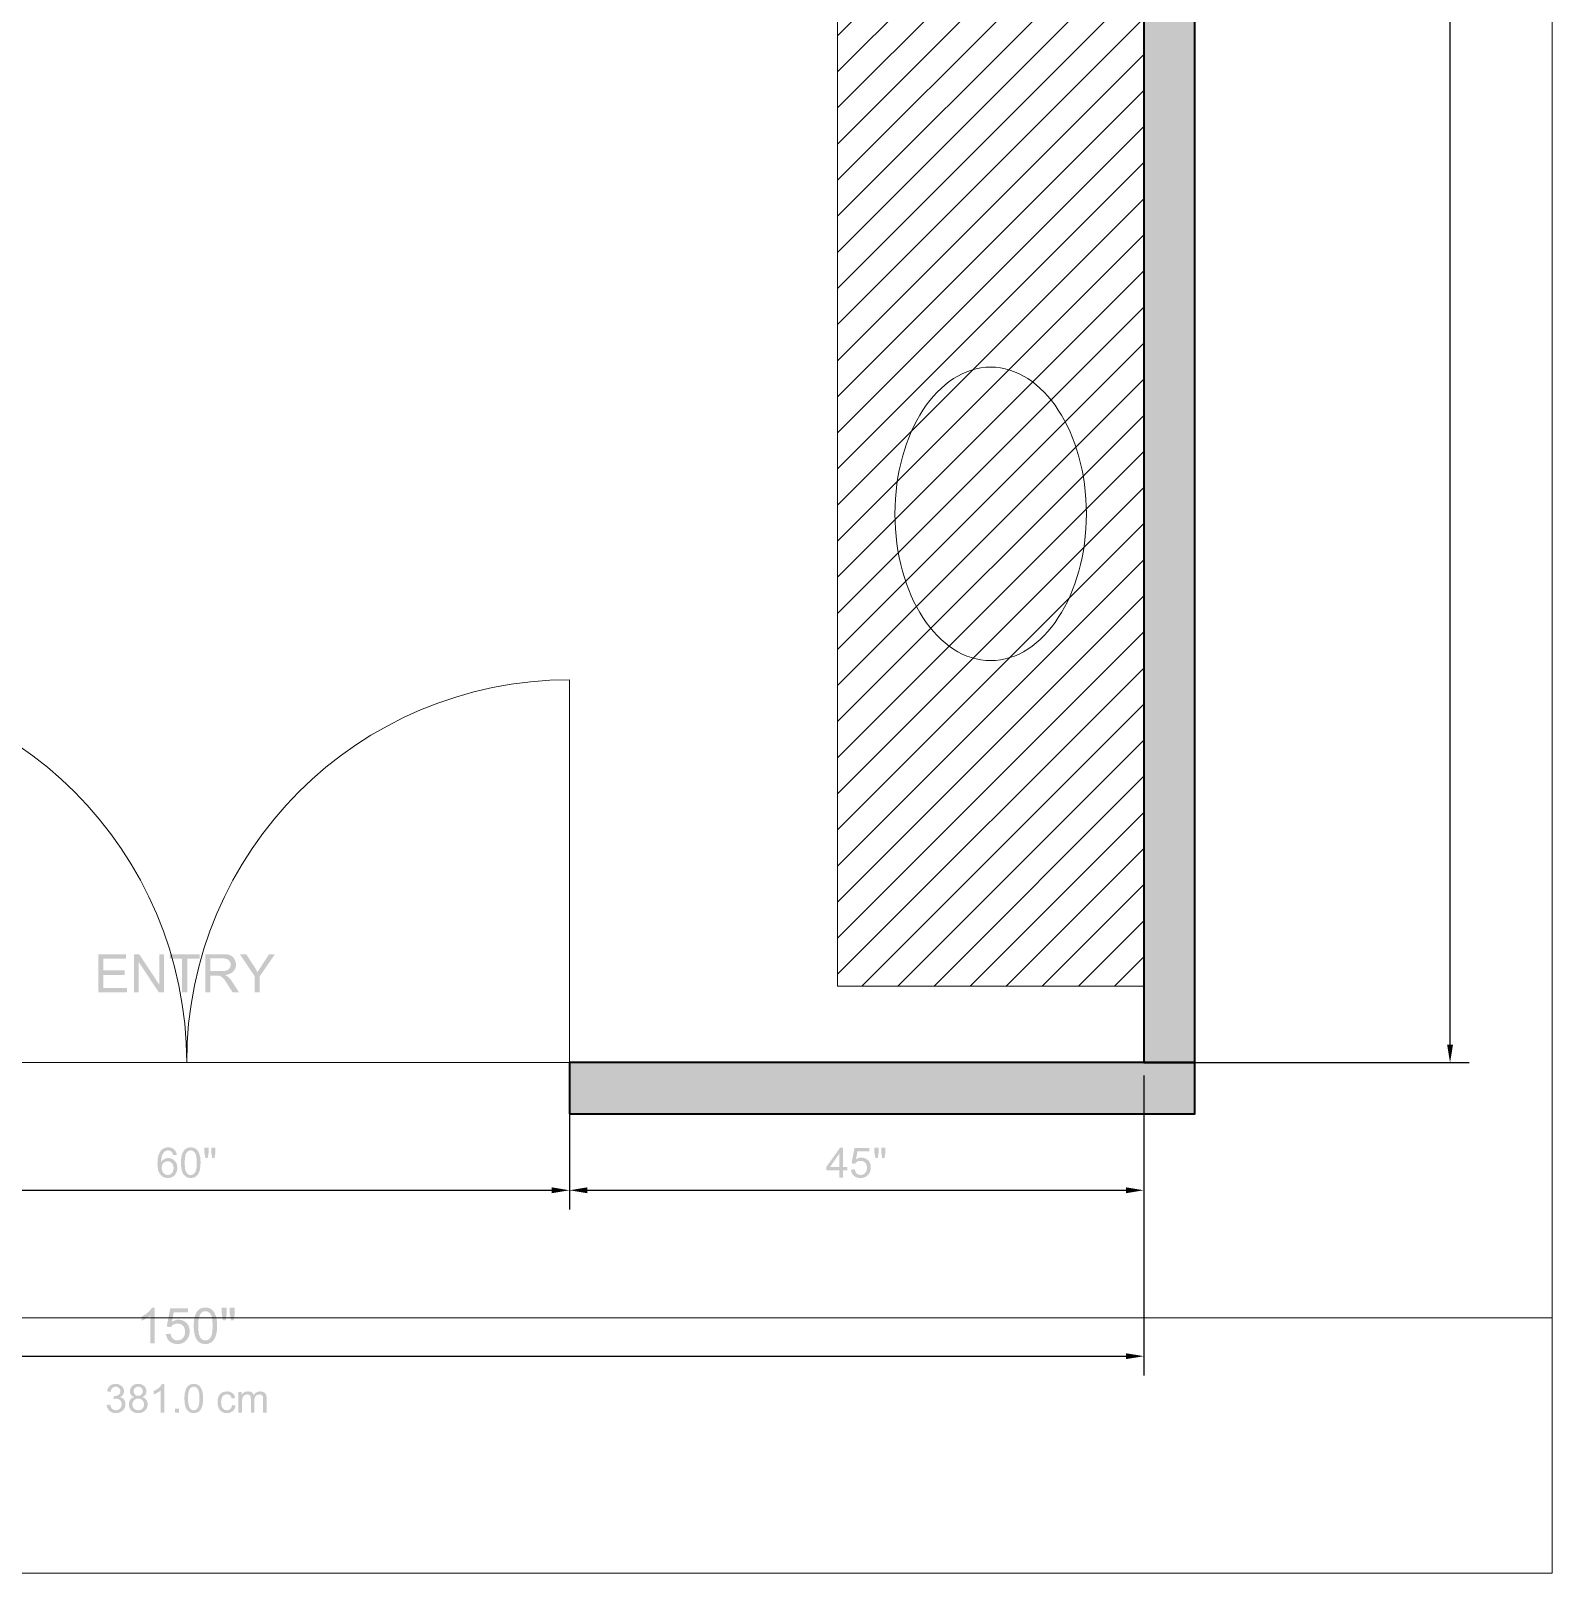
# Model space of a CAD drawing. Header units: inches. Extents: x 0 to 700, y 0 to 895.
# Drawn here: x 130.8 to 250, y 0 to 120.8 of the extents above; entities that cross this region are included whole.
import ezdxf

# ---------------------------------------------------------------- set-up
doc = ezdxf.new("R2010")
doc.units = ezdxf.units.IN
doc.header["$MEASUREMENT"] = 0
for name, color, linetype, lineweight in [('A-ANNO-TEXT', 7, 'Continuous', 13), ('A-DIMS-IMP', 7, 'Continuous', 13), ('A-DIMS-MET', 7, 'Continuous', 13), ('A-DOOR', 7, 'Continuous', 13), ('A-ELEV-LINE', 7, 'Continuous', 13), ('A-FIXT-PLMB', 7, 'Continuous', 18), ('A-FLOR-PATT', 7, 'Continuous', 13), ('A-MILLWORK-STOR', 7, 'Continuous', 18), ('A-WALL-EXIST', 7, 'Continuous', 40)]:
    doc.layers.add(name, color=color, linetype=linetype, lineweight=lineweight)

msp = doc.modelspace()

# ---------------------------------------------------------------- hatches: boundary and pattern name
at = {"layer": 'A-ANNO-TEXT'}
h = msp.add_hatch(color=7, dxfattribs=at)
h.paths.add_polyline_path([(138.32, 45.5), (136.08, 45.5), (136.08, 48.5), (138.25, 48.5), (138.25, 48.14), (136.47, 48.14), (136.47, 47.23), (138.13, 47.23), (138.13, 46.87), (136.47, 46.87), (136.47, 45.86), (138.32, 45.86), (138.32, 45.5)])
h.paths.add_polyline_path([(141.23, 45.5), (140.82, 45.5), (139.26, 47.86), (139.25, 47.86), (139.25, 45.5), (138.87, 45.5), (138.87, 48.5), (139.28, 48.5), (140.84, 46.14), (140.85, 46.14), (140.85, 48.5), (141.23, 48.5), (141.23, 45.5)])
h.paths.add_polyline_path([(144.03, 48.14), (143.04, 48.14), (143.04, 45.5), (142.64, 45.5), (142.64, 48.14), (141.66, 48.14), (141.66, 48.5), (144.03, 48.5), (144.03, 48.14)])
h.paths.add_polyline_path([(147.11, 45.5), (146.61, 45.5), (146.55, 45.59), (146.5, 45.67), (146.45, 45.75), (146.4, 45.82), (146.36, 45.89), (146.32, 45.95), (146.28, 46.01), (146.24, 46.07), (146.21, 46.12), (146.18, 46.17), (146.15, 46.22), (146.13, 46.25), (146.1, 46.29), (146.08, 46.32), (146.07, 46.35), (146.05, 46.37), (146, 46.45), (145.94, 46.52), (145.88, 46.59), (145.82, 46.65), (145.76, 46.7), (145.71, 46.74), (145.65, 46.77), (145.6, 46.79), (145.54, 46.81), (145.47, 46.82), (145.4, 46.82), (145.32, 46.82), (144.86, 46.82), (144.86, 45.5), (144.46, 45.5), (144.46, 48.5), (145.79, 48.5), (145.92, 48.5), (146.04, 48.49), (146.15, 48.48), (146.25, 48.47), (146.34, 48.44), (146.42, 48.41), (146.5, 48.37), (146.57, 48.32), (146.64, 48.26), (146.69, 48.19), (146.74, 48.12), (146.78, 48.04), (146.82, 47.95), (146.84, 47.86), (146.85, 47.77), (146.86, 47.68), (146.86, 47.6), (146.85, 47.52), (146.83, 47.44), (146.8, 47.37), (146.77, 47.31), (146.74, 47.24), (146.69, 47.19), (146.64, 47.13), (146.59, 47.08), (146.52, 47.04), (146.45, 47), (146.38, 46.96), (146.3, 46.93), (146.21, 46.91), (146.12, 46.89), (146.02, 46.87), (146.02, 46.86), (146.09, 46.83), (146.17, 46.78), (146.24, 46.72), (146.31, 46.66), (146.38, 46.59), (146.45, 46.51), (146.52, 46.42), (146.58, 46.32), (147.11, 45.5)])
h.paths.add_polyline_path([(144.86, 47.18), (145.71, 47.18), (145.83, 47.18), (145.94, 47.19), (146.04, 47.2), (146.12, 47.22), (146.19, 47.25), (146.25, 47.29), (146.31, 47.34), (146.36, 47.39), (146.4, 47.46), (146.43, 47.53), (146.44, 47.6), (146.45, 47.68), (146.45, 47.73), (146.44, 47.78), (146.43, 47.82), (146.41, 47.87), (146.39, 47.91), (146.37, 47.95), (146.33, 47.99), (146.3, 48.03), (146.26, 48.06), (146.21, 48.09), (146.16, 48.11), (146.1, 48.13), (146.04, 48.15), (145.97, 48.16), (145.89, 48.17), (145.81, 48.17), (144.86, 48.17), (144.86, 47.18)])
h.paths.add_polyline_path([(149.92, 48.5), (148.73, 46.77), (148.73, 45.5), (148.33, 45.5), (148.33, 46.77), (147.17, 48.5), (147.66, 48.5), (148.32, 47.49), (148.37, 47.41), (148.42, 47.31), (148.49, 47.21), (148.55, 47.09), (148.57, 47.11), (148.59, 47.15), (148.61, 47.19), (148.64, 47.24), (148.68, 47.3), (148.72, 47.37), (148.77, 47.44), (148.82, 47.52), (148.88, 47.62), (148.95, 47.72), (149.02, 47.83), (149.1, 47.95), (149.18, 48.07), (149.27, 48.21), (149.36, 48.35), (149.46, 48.5), (149.92, 48.5)])
at = {"layer": 'A-DIMS-IMP'}
h = msp.add_hatch(color=7, dxfattribs=at)
h.paths.add_polyline_path([(142.22, 32.77), (141.94, 32.75), (141.92, 32.83), (141.89, 32.9), (141.86, 32.95), (141.83, 33), (141.8, 33.03), (141.77, 33.05), (141.73, 33.07), (141.7, 33.09), (141.66, 33.11), (141.62, 33.11), (141.58, 33.12), (141.54, 33.12), (141.47, 33.12), (141.41, 33.1), (141.35, 33.08), (141.3, 33.05), (141.23, 32.99), (141.18, 32.92), (141.13, 32.84), (141.08, 32.76), (141.07, 32.71), (141.05, 32.65), (141.04, 32.59), (141.02, 32.52), (141.01, 32.45), (141.01, 32.38), (141, 32.3), (141, 32.21), (141.06, 32.29), (141.12, 32.35), (141.18, 32.4), (141.26, 32.45), (141.33, 32.48), (141.41, 32.51), (141.49, 32.52), (141.57, 32.52), (141.64, 32.52), (141.71, 32.51), (141.78, 32.49), (141.84, 32.47), (141.9, 32.44), (141.96, 32.4), (142.01, 32.36), (142.06, 32.31), (142.11, 32.26), (142.15, 32.2), (142.19, 32.14), (142.22, 32.07), (142.24, 32), (142.25, 31.92), (142.26, 31.85), (142.27, 31.76), (142.26, 31.65), (142.24, 31.55), (142.21, 31.45), (142.17, 31.35), (142.12, 31.26), (142.06, 31.18), (141.99, 31.12), (141.91, 31.06), (141.82, 31.02), (141.73, 30.99), (141.63, 30.97), (141.53, 30.96), (141.44, 30.96), (141.36, 30.98), (141.28, 31), (141.2, 31.03), (141.13, 31.06), (141.06, 31.11), (141, 31.16), (140.94, 31.23), (140.89, 31.3), (140.84, 31.38), (140.8, 31.47), (140.77, 31.58), (140.75, 31.69), (140.73, 31.82), (140.72, 31.95), (140.71, 32.1), (140.72, 32.26), (140.73, 32.42), (140.75, 32.56), (140.78, 32.69), (140.81, 32.81), (140.86, 32.91), (140.91, 33.01), (140.97, 33.09), (141.02, 33.15), (141.09, 33.21), (141.15, 33.25), (141.22, 33.29), (141.3, 33.32), (141.38, 33.34), (141.47, 33.36), (141.56, 33.36), (141.63, 33.36), (141.69, 33.35), (141.75, 33.34), (141.81, 33.32), (141.87, 33.3), (141.92, 33.27), (141.97, 33.24), (142.01, 33.2), (142.05, 33.16), (142.09, 33.12), (142.13, 33.07), (142.15, 33.02), (142.18, 32.96), (142.2, 32.9), (142.21, 32.84), (142.22, 32.77)])
h.paths.add_polyline_path([(141.05, 31.76), (141.05, 31.69), (141.06, 31.62), (141.08, 31.55), (141.11, 31.48), (141.14, 31.41), (141.19, 31.36), (141.23, 31.31), (141.29, 31.27), (141.34, 31.24), (141.4, 31.22), (141.46, 31.2), (141.53, 31.2), (141.57, 31.2), (141.61, 31.21), (141.66, 31.22), (141.7, 31.23), (141.73, 31.25), (141.77, 31.28), (141.81, 31.31), (141.84, 31.34), (141.87, 31.38), (141.9, 31.42), (141.92, 31.47), (141.94, 31.52), (141.95, 31.57), (141.96, 31.63), (141.97, 31.68), (141.97, 31.75), (141.97, 31.8), (141.96, 31.86), (141.95, 31.91), (141.94, 31.96), (141.92, 32.01), (141.9, 32.05), (141.87, 32.09), (141.84, 32.13), (141.81, 32.16), (141.77, 32.19), (141.73, 32.21), (141.7, 32.23), (141.65, 32.25), (141.61, 32.26), (141.56, 32.27), (141.51, 32.27), (141.47, 32.27), (141.42, 32.26), (141.38, 32.25), (141.33, 32.23), (141.29, 32.21), (141.25, 32.19), (141.22, 32.16), (141.18, 32.13), (141.15, 32.09), (141.12, 32.05), (141.1, 32.01), (141.08, 31.97), (141.07, 31.92), (141.06, 31.87), (141.05, 31.82), (141.05, 31.76)])
h.paths.add_polyline_path([(142.55, 32.16), (142.55, 32.26), (142.56, 32.36), (142.57, 32.45), (142.58, 32.54), (142.59, 32.62), (142.6, 32.69), (142.62, 32.76), (142.64, 32.83), (142.66, 32.89), (142.69, 32.95), (142.72, 33), (142.75, 33.05), (142.78, 33.1), (142.81, 33.15), (142.85, 33.19), (142.89, 33.22), (142.94, 33.25), (142.98, 33.28), (143.03, 33.31), (143.09, 33.33), (143.14, 33.34), (143.2, 33.35), (143.26, 33.36), (143.32, 33.36), (143.41, 33.35), (143.5, 33.34), (143.58, 33.32), (143.65, 33.28), (143.72, 33.24), (143.78, 33.19), (143.84, 33.13), (143.89, 33.06), (143.93, 32.99), (143.97, 32.9), (144, 32.81), (144.03, 32.71), (144.05, 32.66), (144.06, 32.6), (144.07, 32.54), (144.07, 32.47), (144.08, 32.4), (144.08, 32.32), (144.09, 32.24), (144.09, 32.16), (144.08, 32.06), (144.08, 31.96), (144.07, 31.87), (144.06, 31.79), (144.05, 31.7), (144.04, 31.63), (144.02, 31.56), (144, 31.49), (143.98, 31.43), (143.95, 31.37), (143.93, 31.32), (143.9, 31.27), (143.86, 31.22), (143.83, 31.18), (143.79, 31.14), (143.75, 31.1), (143.7, 31.07), (143.66, 31.04), (143.61, 31.01), (143.56, 30.99), (143.5, 30.98), (143.44, 30.97), (143.38, 30.96), (143.32, 30.96), (143.24, 30.96), (143.16, 30.98), (143.09, 30.99), (143.02, 31.02), (142.95, 31.06), (142.89, 31.1), (142.84, 31.15), (142.79, 31.2), (142.73, 31.28), (142.68, 31.37), (142.64, 31.48), (142.61, 31.59), (142.59, 31.71), (142.57, 31.85), (142.56, 32), (142.55, 32.16)])
h.paths.add_polyline_path([(142.85, 32.16), (142.85, 32.02), (142.86, 31.89), (142.87, 31.78), (142.88, 31.68), (142.9, 31.59), (142.93, 31.51), (142.95, 31.44), (142.99, 31.39), (143.02, 31.34), (143.06, 31.3), (143.1, 31.27), (143.14, 31.25), (143.18, 31.22), (143.22, 31.21), (143.27, 31.2), (143.32, 31.2), (143.37, 31.2), (143.42, 31.21), (143.46, 31.22), (143.5, 31.25), (143.54, 31.27), (143.58, 31.31), (143.62, 31.34), (143.65, 31.39), (143.69, 31.44), (143.71, 31.51), (143.74, 31.59), (143.76, 31.68), (143.77, 31.78), (143.78, 31.89), (143.79, 32.02), (143.79, 32.16), (143.79, 32.3), (143.78, 32.42), (143.77, 32.54), (143.76, 32.64), (143.74, 32.73), (143.71, 32.81), (143.69, 32.88), (143.65, 32.93), (143.62, 32.97), (143.58, 33.01), (143.54, 33.05), (143.5, 33.07), (143.46, 33.09), (143.41, 33.11), (143.37, 33.12), (143.32, 33.12), (143.27, 33.12), (143.22, 33.11), (143.18, 33.1), (143.14, 33.08), (143.1, 33.06), (143.06, 33.03), (143.03, 32.99), (143, 32.95), (142.96, 32.89), (142.93, 32.82), (142.91, 32.74), (142.89, 32.65), (142.87, 32.54), (142.86, 32.43), (142.85, 32.3), (142.85, 32.16)])
h.paths.add_polyline_path([(144.47, 32.52), (144.39, 32.97), (144.39, 33.35), (144.72, 33.35), (144.72, 32.97), (144.65, 32.52), (144.47, 32.52)])
h.paths.add_polyline_path([(145, 32.52), (144.93, 32.97), (144.93, 33.35), (145.25, 33.35), (145.25, 32.97), (145.18, 32.52), (145, 32.52)])
h = msp.add_hatch(color=7, dxfattribs=at)
h.paths.add_polyline_path([(194.15, 31), (194.15, 31.56), (193.13, 31.56), (193.13, 31.83), (194.21, 33.35), (194.44, 33.35), (194.44, 31.83), (194.76, 31.83), (194.76, 31.56), (194.44, 31.56), (194.44, 31), (194.15, 31)])
h.paths.add_polyline_path([(194.15, 31.83), (194.15, 32.89), (193.42, 31.83), (194.15, 31.83)])
h.paths.add_polyline_path([(195.05, 31.62), (195.36, 31.64), (195.37, 31.59), (195.38, 31.54), (195.39, 31.49), (195.41, 31.45), (195.43, 31.41), (195.46, 31.37), (195.48, 31.34), (195.51, 31.31), (195.58, 31.26), (195.65, 31.23), (195.73, 31.2), (195.81, 31.2), (195.86, 31.2), (195.91, 31.21), (195.96, 31.22), (196, 31.24), (196.04, 31.26), (196.09, 31.29), (196.12, 31.32), (196.16, 31.35), (196.2, 31.4), (196.22, 31.44), (196.25, 31.49), (196.27, 31.54), (196.29, 31.59), (196.3, 31.65), (196.3, 31.71), (196.31, 31.77), (196.3, 31.83), (196.3, 31.89), (196.29, 31.94), (196.27, 31.99), (196.25, 32.04), (196.23, 32.08), (196.2, 32.12), (196.17, 32.16), (196.13, 32.19), (196.09, 32.22), (196.05, 32.25), (196.01, 32.27), (195.96, 32.28), (195.91, 32.29), (195.86, 32.3), (195.8, 32.3), (195.74, 32.3), (195.67, 32.29), (195.61, 32.27), (195.55, 32.24), (195.5, 32.21), (195.45, 32.17), (195.41, 32.12), (195.38, 32.08), (195.1, 32.11), (195.33, 33.32), (196.5, 33.32), (196.5, 33.04), (195.56, 33.04), (195.44, 32.41), (195.49, 32.45), (195.54, 32.48), (195.6, 32.5), (195.65, 32.52), (195.71, 32.54), (195.77, 32.55), (195.82, 32.56), (195.88, 32.56), (195.96, 32.55), (196.03, 32.54), (196.1, 32.53), (196.16, 32.5), (196.23, 32.47), (196.29, 32.44), (196.35, 32.39), (196.4, 32.34), (196.45, 32.29), (196.49, 32.23), (196.53, 32.17), (196.56, 32.1), (196.58, 32.03), (196.6, 31.96), (196.61, 31.88), (196.61, 31.8), (196.61, 31.72), (196.6, 31.64), (196.59, 31.57), (196.57, 31.5), (196.54, 31.43), (196.51, 31.37), (196.47, 31.3), (196.43, 31.25), (196.37, 31.18), (196.3, 31.12), (196.23, 31.07), (196.16, 31.03), (196.08, 31), (195.99, 30.98), (195.9, 30.96), (195.81, 30.96), (195.73, 30.96), (195.66, 30.97), (195.58, 30.99), (195.52, 31), (195.45, 31.03), (195.39, 31.06), (195.34, 31.1), (195.29, 31.14), (195.24, 31.19), (195.19, 31.24), (195.16, 31.29), (195.13, 31.35), (195.1, 31.41), (195.08, 31.47), (195.06, 31.54), (195.05, 31.62)])
h.paths.add_polyline_path([(196.97, 32.52), (196.89, 32.97), (196.89, 33.35), (197.22, 33.35), (197.22, 32.97), (197.15, 32.52), (196.97, 32.52)])
h.paths.add_polyline_path([(197.5, 32.52), (197.43, 32.97), (197.43, 33.35), (197.75, 33.35), (197.75, 32.97), (197.68, 32.52), (197.5, 32.52)])
h = msp.add_hatch(color=7, dxfattribs=at)
h.paths.add_polyline_path([(140.5, 18), (140.16, 18), (140.16, 20.19), (140.09, 20.13), (140.01, 20.07), (139.93, 20.01), (139.83, 19.95), (139.73, 19.9), (139.64, 19.85), (139.55, 19.81), (139.47, 19.78), (139.47, 20.11), (139.61, 20.18), (139.74, 20.26), (139.86, 20.34), (139.97, 20.44), (140.07, 20.53), (140.16, 20.63), (140.23, 20.72), (140.28, 20.81), (140.5, 20.81), (140.5, 18)])
h.paths.add_polyline_path([(141.38, 18.73), (141.74, 18.76), (141.75, 18.7), (141.77, 18.64), (141.79, 18.58), (141.81, 18.53), (141.83, 18.49), (141.86, 18.44), (141.89, 18.4), (141.93, 18.37), (141.97, 18.34), (142, 18.31), (142.05, 18.29), (142.09, 18.27), (142.13, 18.25), (142.18, 18.24), (142.23, 18.24), (142.28, 18.23), (142.34, 18.24), (142.4, 18.25), (142.46, 18.26), (142.51, 18.28), (142.56, 18.31), (142.61, 18.34), (142.66, 18.38), (142.7, 18.42), (142.74, 18.47), (142.78, 18.52), (142.8, 18.58), (142.83, 18.64), (142.85, 18.7), (142.86, 18.77), (142.87, 18.84), (142.87, 18.92), (142.87, 18.99), (142.86, 19.06), (142.85, 19.12), (142.83, 19.18), (142.81, 19.24), (142.78, 19.29), (142.75, 19.34), (142.71, 19.38), (142.66, 19.42), (142.62, 19.46), (142.57, 19.49), (142.52, 19.51), (142.46, 19.53), (142.4, 19.54), (142.34, 19.55), (142.27, 19.55), (142.19, 19.55), (142.12, 19.53), (142.04, 19.51), (141.97, 19.48), (141.91, 19.44), (141.85, 19.39), (141.81, 19.34), (141.76, 19.28), (141.44, 19.32), (141.71, 20.76), (143.11, 20.76), (143.11, 20.43), (141.99, 20.43), (141.84, 19.68), (141.9, 19.72), (141.96, 19.76), (142.03, 19.79), (142.1, 19.81), (142.16, 19.83), (142.23, 19.85), (142.3, 19.85), (142.37, 19.86), (142.46, 19.85), (142.54, 19.84), (142.62, 19.82), (142.7, 19.79), (142.78, 19.76), (142.85, 19.71), (142.92, 19.66), (142.98, 19.6), (143.04, 19.54), (143.1, 19.47), (143.14, 19.39), (143.17, 19.31), (143.2, 19.23), (143.22, 19.14), (143.23, 19.05), (143.24, 18.95), (143.23, 18.86), (143.22, 18.77), (143.21, 18.68), (143.18, 18.59), (143.15, 18.51), (143.11, 18.44), (143.07, 18.36), (143.02, 18.29), (142.94, 18.21), (142.87, 18.14), (142.79, 18.09), (142.7, 18.04), (142.6, 18), (142.5, 17.97), (142.39, 17.96), (142.28, 17.95), (142.19, 17.96), (142.1, 17.97), (142.01, 17.98), (141.93, 18.01), (141.86, 18.04), (141.79, 18.07), (141.72, 18.12), (141.66, 18.17), (141.6, 18.22), (141.55, 18.28), (141.5, 18.35), (141.47, 18.41), (141.44, 18.49), (141.41, 18.57), (141.39, 18.65), (141.38, 18.73)])
h.paths.add_polyline_path([(143.56, 19.38), (143.56, 19.5), (143.56, 19.62), (143.57, 19.73), (143.58, 19.83), (143.6, 19.93), (143.61, 20.02), (143.63, 20.1), (143.66, 20.18), (143.69, 20.25), (143.72, 20.32), (143.75, 20.39), (143.78, 20.45), (143.82, 20.5), (143.87, 20.56), (143.91, 20.6), (143.96, 20.65), (144.01, 20.69), (144.07, 20.72), (144.13, 20.75), (144.19, 20.77), (144.25, 20.79), (144.32, 20.8), (144.39, 20.81), (144.47, 20.81), (144.58, 20.81), (144.68, 20.79), (144.78, 20.76), (144.86, 20.72), (144.95, 20.67), (145.02, 20.61), (145.09, 20.54), (145.14, 20.46), (145.2, 20.37), (145.24, 20.27), (145.28, 20.16), (145.32, 20.04), (145.33, 19.98), (145.35, 19.91), (145.36, 19.83), (145.37, 19.75), (145.37, 19.67), (145.38, 19.58), (145.38, 19.48), (145.38, 19.38), (145.38, 19.26), (145.38, 19.15), (145.37, 19.04), (145.36, 18.94), (145.34, 18.84), (145.32, 18.75), (145.3, 18.66), (145.28, 18.59), (145.25, 18.51), (145.22, 18.44), (145.19, 18.38), (145.15, 18.32), (145.11, 18.26), (145.07, 18.21), (145.03, 18.16), (144.98, 18.12), (144.93, 18.08), (144.87, 18.05), (144.81, 18.02), (144.75, 17.99), (144.68, 17.98), (144.62, 17.96), (144.54, 17.95), (144.47, 17.95), (144.37, 17.96), (144.28, 17.97), (144.19, 17.99), (144.11, 18.02), (144.03, 18.07), (143.96, 18.12), (143.89, 18.17), (143.83, 18.24), (143.8, 18.29), (143.77, 18.34), (143.74, 18.39), (143.71, 18.44), (143.69, 18.5), (143.66, 18.57), (143.64, 18.63), (143.63, 18.7), (143.61, 18.77), (143.59, 18.85), (143.58, 18.93), (143.57, 19.01), (143.57, 19.1), (143.56, 19.19), (143.56, 19.28), (143.56, 19.38)])
h.paths.add_polyline_path([(143.91, 19.38), (143.91, 19.22), (143.92, 19.06), (143.93, 18.93), (143.95, 18.81), (143.97, 18.7), (144, 18.61), (144.03, 18.53), (144.07, 18.46), (144.11, 18.41), (144.16, 18.36), (144.2, 18.32), (144.25, 18.29), (144.3, 18.27), (144.36, 18.25), (144.41, 18.24), (144.47, 18.23), (144.53, 18.24), (144.58, 18.25), (144.64, 18.27), (144.69, 18.29), (144.74, 18.32), (144.78, 18.36), (144.83, 18.41), (144.87, 18.46), (144.9, 18.53), (144.94, 18.61), (144.97, 18.7), (144.99, 18.81), (145.01, 18.93), (145.02, 19.07), (145.03, 19.22), (145.03, 19.38), (145.03, 19.55), (145.02, 19.7), (145.01, 19.83), (144.99, 19.96), (144.97, 20.06), (144.94, 20.16), (144.9, 20.24), (144.87, 20.3), (144.83, 20.35), (144.78, 20.4), (144.73, 20.44), (144.69, 20.47), (144.63, 20.49), (144.58, 20.51), (144.52, 20.52), (144.46, 20.53), (144.41, 20.52), (144.35, 20.51), (144.3, 20.5), (144.25, 20.48), (144.21, 20.45), (144.16, 20.41), (144.12, 20.37), (144.09, 20.33), (144.05, 20.26), (144.01, 20.17), (143.98, 20.07), (143.95, 19.96), (143.93, 19.84), (143.92, 19.7), (143.91, 19.55), (143.91, 19.38)])
h.paths.add_polyline_path([(145.84, 19.81), (145.75, 20.34), (145.75, 20.8), (146.14, 20.8), (146.14, 20.34), (146.05, 19.81), (145.84, 19.81)])
h.paths.add_polyline_path([(146.48, 19.81), (146.38, 20.34), (146.38, 20.8), (146.77, 20.8), (146.77, 20.34), (146.68, 19.81), (146.48, 19.81)])
at = {"layer": 'A-DIMS-MET'}
h = msp.add_hatch(color=7, dxfattribs=at)
h.paths.add_polyline_path([(137.78, 13.79), (137.83, 13.78), (137.88, 13.76), (137.92, 13.74), (137.96, 13.72), (138, 13.69), (138.04, 13.66), (138.07, 13.63), (138.1, 13.59), (138.14, 13.51), (138.17, 13.42), (138.19, 13.33), (138.2, 13.24), (138.2, 13.17), (138.19, 13.09), (138.17, 13.03), (138.15, 12.96), (138.11, 12.9), (138.08, 12.84), (138.03, 12.79), (137.98, 12.74), (137.92, 12.69), (137.86, 12.65), (137.8, 12.62), (137.73, 12.59), (137.67, 12.57), (137.6, 12.55), (137.52, 12.54), (137.45, 12.54), (137.37, 12.54), (137.3, 12.55), (137.24, 12.57), (137.18, 12.58), (137.12, 12.61), (137.06, 12.64), (137.01, 12.67), (136.96, 12.71), (136.91, 12.76), (136.87, 12.81), (136.84, 12.86), (136.81, 12.92), (136.78, 12.97), (136.76, 13.04), (136.74, 13.1), (136.73, 13.17), (137.01, 13.21), (137.02, 13.16), (137.03, 13.11), (137.05, 13.06), (137.07, 13.02), (137.09, 12.98), (137.11, 12.94), (137.13, 12.91), (137.16, 12.88), (137.19, 12.85), (137.22, 12.83), (137.25, 12.81), (137.29, 12.8), (137.32, 12.78), (137.36, 12.77), (137.4, 12.77), (137.45, 12.77), (137.49, 12.77), (137.54, 12.78), (137.58, 12.79), (137.62, 12.8), (137.66, 12.82), (137.7, 12.84), (137.74, 12.87), (137.77, 12.9), (137.8, 12.94), (137.83, 12.97), (137.85, 13.01), (137.87, 13.05), (137.89, 13.1), (137.9, 13.14), (137.9, 13.19), (137.91, 13.23), (137.9, 13.28), (137.9, 13.32), (137.89, 13.37), (137.88, 13.41), (137.86, 13.44), (137.84, 13.48), (137.81, 13.51), (137.79, 13.55), (137.75, 13.57), (137.72, 13.6), (137.68, 13.62), (137.65, 13.64), (137.6, 13.65), (137.56, 13.66), (137.52, 13.67), (137.47, 13.67), (137.43, 13.67), (137.38, 13.66), (137.33, 13.65), (137.27, 13.64), (137.31, 13.88), (137.36, 13.88), (137.4, 13.88), (137.45, 13.89), (137.48, 13.89), (137.51, 13.9), (137.55, 13.91), (137.59, 13.93), (137.62, 13.94), (137.66, 13.97), (137.7, 13.99), (137.73, 14.03), (137.76, 14.06), (137.78, 14.1), (137.79, 14.15), (137.8, 14.2), (137.81, 14.25), (137.81, 14.3), (137.8, 14.33), (137.79, 14.37), (137.78, 14.4), (137.76, 14.43), (137.74, 14.46), (137.72, 14.49), (137.7, 14.51), (137.64, 14.55), (137.58, 14.58), (137.51, 14.6), (137.44, 14.6), (137.36, 14.6), (137.29, 14.58), (137.23, 14.55), (137.17, 14.5), (137.12, 14.44), (137.08, 14.37), (137.06, 14.29), (137.04, 14.2), (136.76, 14.25), (136.78, 14.32), (136.8, 14.39), (136.82, 14.45), (136.85, 14.5), (136.88, 14.56), (136.91, 14.6), (136.95, 14.65), (137, 14.69), (137.04, 14.72), (137.09, 14.75), (137.15, 14.77), (137.2, 14.79), (137.25, 14.81), (137.31, 14.82), (137.37, 14.83), (137.43, 14.83), (137.5, 14.83), (137.57, 14.82), (137.63, 14.81), (137.69, 14.79), (137.75, 14.76), (137.8, 14.74), (137.85, 14.7), (137.9, 14.66), (137.95, 14.62), (137.98, 14.57), (138.02, 14.52), (138.04, 14.47), (138.06, 14.42), (138.08, 14.37), (138.09, 14.31), (138.09, 14.25), (138.08, 14.17), (138.07, 14.1), (138.05, 14.04), (138.01, 13.98), (137.97, 13.93), (137.92, 13.88), (137.85, 13.83), (137.78, 13.8), (137.78, 13.79)])
h.paths.add_polyline_path([(139.52, 13.79), (139.57, 13.77), (139.62, 13.75), (139.66, 13.73), (139.71, 13.71), (139.74, 13.68), (139.78, 13.65), (139.81, 13.62), (139.84, 13.58), (139.86, 13.54), (139.88, 13.5), (139.9, 13.46), (139.92, 13.42), (139.93, 13.37), (139.94, 13.32), (139.94, 13.27), (139.94, 13.22), (139.94, 13.15), (139.93, 13.08), (139.91, 13.02), (139.89, 12.95), (139.86, 12.89), (139.83, 12.84), (139.78, 12.79), (139.74, 12.74), (139.68, 12.69), (139.63, 12.65), (139.56, 12.62), (139.5, 12.59), (139.43, 12.57), (139.36, 12.55), (139.28, 12.54), (139.21, 12.54), (139.13, 12.54), (139.05, 12.55), (138.98, 12.57), (138.91, 12.59), (138.84, 12.62), (138.78, 12.65), (138.73, 12.69), (138.67, 12.74), (138.62, 12.79), (138.58, 12.84), (138.55, 12.9), (138.52, 12.96), (138.5, 13.02), (138.48, 13.09), (138.47, 13.16), (138.47, 13.23), (138.47, 13.33), (138.5, 13.43), (138.53, 13.52), (138.58, 13.6), (138.61, 13.64), (138.65, 13.67), (138.68, 13.7), (138.72, 13.73), (138.76, 13.75), (138.8, 13.77), (138.85, 13.78), (138.89, 13.79), (138.89, 13.8), (138.81, 13.83), (138.75, 13.87), (138.69, 13.91), (138.64, 13.96), (138.6, 14.02), (138.58, 14.09), (138.56, 14.17), (138.56, 14.25), (138.56, 14.31), (138.57, 14.37), (138.58, 14.43), (138.6, 14.48), (138.63, 14.53), (138.66, 14.58), (138.69, 14.62), (138.73, 14.66), (138.78, 14.7), (138.83, 14.74), (138.88, 14.77), (138.94, 14.79), (139, 14.81), (139.06, 14.82), (139.13, 14.83), (139.2, 14.83), (139.27, 14.83), (139.34, 14.82), (139.4, 14.81), (139.46, 14.79), (139.52, 14.76), (139.57, 14.73), (139.62, 14.7), (139.67, 14.66), (139.71, 14.62), (139.75, 14.57), (139.78, 14.52), (139.81, 14.47), (139.82, 14.42), (139.84, 14.36), (139.85, 14.31), (139.85, 14.25), (139.84, 14.17), (139.83, 14.09), (139.8, 14.03), (139.77, 13.97), (139.72, 13.92), (139.67, 13.87), (139.6, 13.83), (139.52, 13.8), (139.52, 13.79)])
h.paths.add_polyline_path([(139.21, 13.9), (139.28, 13.91), (139.35, 13.92), (139.41, 13.96), (139.46, 14), (139.51, 14.05), (139.54, 14.11), (139.56, 14.17), (139.57, 14.25), (139.56, 14.32), (139.54, 14.38), (139.51, 14.45), (139.46, 14.5), (139.41, 14.55), (139.34, 14.58), (139.28, 14.6), (139.2, 14.6), (139.13, 14.6), (139.06, 14.58), (139, 14.55), (138.94, 14.5), (138.9, 14.45), (138.87, 14.39), (138.85, 14.33), (138.84, 14.26), (138.85, 14.18), (138.87, 14.11), (138.9, 14.05), (138.95, 14), (139, 13.95), (139.06, 13.92), (139.13, 13.91), (139.21, 13.9)])
h.paths.add_polyline_path([(139.21, 12.77), (139.25, 12.77), (139.3, 12.78), (139.34, 12.79), (139.38, 12.8), (139.42, 12.82), (139.46, 12.84), (139.5, 12.86), (139.53, 12.89), (139.56, 12.93), (139.59, 12.96), (139.61, 13), (139.63, 13.04), (139.64, 13.08), (139.65, 13.12), (139.66, 13.17), (139.66, 13.22), (139.66, 13.27), (139.65, 13.31), (139.64, 13.36), (139.63, 13.4), (139.61, 13.44), (139.58, 13.48), (139.56, 13.51), (139.53, 13.55), (139.49, 13.58), (139.45, 13.6), (139.42, 13.63), (139.38, 13.64), (139.34, 13.66), (139.29, 13.67), (139.25, 13.67), (139.2, 13.68), (139.15, 13.67), (139.1, 13.67), (139.06, 13.66), (139.02, 13.64), (138.98, 13.62), (138.94, 13.6), (138.91, 13.57), (138.87, 13.54), (138.84, 13.51), (138.82, 13.47), (138.8, 13.44), (138.78, 13.4), (138.77, 13.36), (138.76, 13.31), (138.75, 13.27), (138.75, 13.22), (138.75, 13.18), (138.76, 13.13), (138.77, 13.09), (138.78, 13.05), (138.8, 13.01), (138.82, 12.97), (138.85, 12.93), (138.88, 12.9), (138.91, 12.87), (138.95, 12.84), (138.98, 12.82), (139.02, 12.8), (139.07, 12.79), (139.11, 12.78), (139.16, 12.77), (139.21, 12.77)])
h.paths.add_polyline_path([(141.25, 12.58), (140.97, 12.58), (140.97, 14.33), (140.92, 14.28), (140.86, 14.24), (140.8, 14.19), (140.73, 14.15), (140.66, 14.11), (140.59, 14.07), (140.51, 14.04), (140.42, 14), (140.42, 14.27), (140.54, 14.33), (140.64, 14.39), (140.74, 14.45), (140.82, 14.52), (140.9, 14.59), (140.97, 14.67), (141.02, 14.75), (141.07, 14.83), (141.25, 14.83), (141.25, 12.58)])
h.paths.add_polyline_path([(142.41, 12.58), (142.09, 12.58), (142.09, 12.89), (142.41, 12.89), (142.41, 12.58)])
h.paths.add_polyline_path([(143.56, 14.83), (143.64, 14.83), (143.73, 14.81), (143.8, 14.79), (143.87, 14.76), (143.94, 14.72), (144, 14.67), (144.05, 14.61), (144.1, 14.54), (144.15, 14.47), (144.18, 14.38), (144.21, 14.29), (144.24, 14.19), (144.26, 14.07), (144.27, 13.95), (144.28, 13.82), (144.29, 13.68), (144.28, 13.54), (144.27, 13.41), (144.26, 13.29), (144.24, 13.18), (144.21, 13.08), (144.18, 12.98), (144.14, 12.9), (144.1, 12.82), (144.05, 12.76), (143.99, 12.7), (143.93, 12.65), (143.87, 12.61), (143.8, 12.58), (143.72, 12.56), (143.64, 12.55), (143.56, 12.54), (143.47, 12.55), (143.38, 12.56), (143.31, 12.58), (143.24, 12.61), (143.17, 12.65), (143.11, 12.7), (143.06, 12.76), (143.01, 12.83), (142.97, 12.9), (142.93, 12.99), (142.9, 13.08), (142.87, 13.18), (142.85, 13.3), (142.84, 13.42), (142.83, 13.55), (142.83, 13.68), (142.83, 13.82), (142.84, 13.96), (142.85, 14.08), (142.87, 14.19), (142.9, 14.29), (142.93, 14.39), (142.97, 14.47), (143.02, 14.55), (143.06, 14.61), (143.12, 14.67), (143.18, 14.72), (143.24, 14.76), (143.31, 14.79), (143.39, 14.81), (143.47, 14.83), (143.56, 14.83)])
h.paths.add_polyline_path([(143.56, 12.77), (143.61, 12.77), (143.66, 12.78), (143.71, 12.8), (143.75, 12.82), (143.79, 12.85), (143.83, 12.89), (143.86, 12.93), (143.89, 12.98), (143.92, 13.04), (143.94, 13.11), (143.96, 13.18), (143.97, 13.27), (143.99, 13.36), (144, 13.46), (144, 13.57), (144, 13.68), (144, 13.77), (144, 13.85), (144, 13.92), (143.99, 13.99), (143.98, 14.05), (143.98, 14.11), (143.97, 14.17), (143.95, 14.22), (143.93, 14.31), (143.89, 14.39), (143.85, 14.46), (143.8, 14.51), (143.75, 14.55), (143.69, 14.58), (143.62, 14.6), (143.55, 14.6), (143.5, 14.6), (143.45, 14.59), (143.4, 14.57), (143.36, 14.55), (143.32, 14.52), (143.28, 14.48), (143.25, 14.44), (143.22, 14.39), (143.19, 14.33), (143.17, 14.26), (143.15, 14.19), (143.14, 14.1), (143.12, 14.01), (143.11, 13.91), (143.11, 13.8), (143.11, 13.68), (143.11, 13.6), (143.11, 13.53), (143.11, 13.45), (143.12, 13.38), (143.13, 13.32), (143.14, 13.26), (143.15, 13.21), (143.16, 13.15), (143.19, 13.06), (143.22, 12.98), (143.26, 12.92), (143.31, 12.86), (143.36, 12.82), (143.42, 12.79), (143.48, 12.77), (143.56, 12.77)])
h.paths.add_polyline_path([(146.83, 13.14), (146.82, 13.07), (146.8, 13), (146.77, 12.93), (146.75, 12.87), (146.71, 12.82), (146.68, 12.77), (146.63, 12.72), (146.59, 12.69), (146.54, 12.65), (146.49, 12.62), (146.44, 12.6), (146.38, 12.58), (146.33, 12.56), (146.27, 12.55), (146.22, 12.54), (146.16, 12.54), (146.07, 12.55), (145.99, 12.56), (145.91, 12.57), (145.84, 12.6), (145.78, 12.63), (145.72, 12.67), (145.66, 12.72), (145.61, 12.77), (145.57, 12.83), (145.53, 12.9), (145.49, 12.97), (145.47, 13.04), (145.45, 13.12), (145.43, 13.21), (145.42, 13.29), (145.42, 13.39), (145.42, 13.46), (145.42, 13.54), (145.43, 13.61), (145.45, 13.67), (145.46, 13.73), (145.48, 13.79), (145.5, 13.84), (145.53, 13.89), (145.59, 13.98), (145.65, 14.06), (145.73, 14.12), (145.81, 14.16), (145.89, 14.19), (145.98, 14.22), (146.07, 14.23), (146.16, 14.24), (146.22, 14.24), (146.28, 14.23), (146.33, 14.22), (146.39, 14.21), (146.44, 14.19), (146.49, 14.16), (146.54, 14.14), (146.58, 14.11), (146.63, 14.07), (146.67, 14.04), (146.7, 13.99), (146.73, 13.95), (146.75, 13.9), (146.77, 13.84), (146.79, 13.79), (146.8, 13.73), (146.54, 13.68), (146.51, 13.76), (146.48, 13.83), (146.45, 13.88), (146.4, 13.93), (146.35, 13.97), (146.3, 13.99), (146.24, 14.01), (146.17, 14.01), (146.11, 14.01), (146.06, 14), (146.01, 13.99), (145.97, 13.97), (145.92, 13.95), (145.88, 13.92), (145.85, 13.89), (145.82, 13.85), (145.79, 13.81), (145.77, 13.76), (145.75, 13.71), (145.73, 13.65), (145.72, 13.59), (145.71, 13.53), (145.7, 13.46), (145.7, 13.39), (145.7, 13.32), (145.71, 13.25), (145.72, 13.19), (145.73, 13.13), (145.74, 13.07), (145.76, 13.02), (145.79, 12.97), (145.82, 12.93), (145.85, 12.89), (145.88, 12.86), (145.92, 12.83), (145.96, 12.81), (146, 12.79), (146.05, 12.78), (146.1, 12.77), (146.15, 12.77), (146.24, 12.77), (146.31, 12.79), (146.38, 12.83), (146.43, 12.87), (146.48, 12.93), (146.51, 13), (146.54, 13.08), (146.56, 13.17), (146.83, 13.14)])
h.paths.add_polyline_path([(149.27, 12.58), (148.99, 12.58), (148.99, 13.6), (148.99, 13.66), (148.99, 13.71), (148.98, 13.75), (148.98, 13.8), (148.97, 13.84), (148.95, 13.87), (148.93, 13.91), (148.9, 13.94), (148.86, 13.97), (148.82, 13.99), (148.76, 14), (148.7, 14), (148.62, 13.99), (148.55, 13.97), (148.48, 13.94), (148.42, 13.89), (148.39, 13.86), (148.37, 13.82), (148.35, 13.78), (148.33, 13.74), (148.32, 13.69), (148.31, 13.64), (148.3, 13.58), (148.3, 13.52), (148.3, 12.58), (148.03, 12.58), (148.03, 13.63), (148.03, 13.68), (148.02, 13.73), (148.02, 13.77), (148.01, 13.81), (148, 13.85), (147.99, 13.88), (147.97, 13.9), (147.95, 13.92), (147.91, 13.96), (147.86, 13.98), (147.81, 14), (147.74, 14), (147.7, 14), (147.66, 13.99), (147.62, 13.98), (147.58, 13.97), (147.55, 13.95), (147.51, 13.93), (147.48, 13.91), (147.45, 13.88), (147.43, 13.84), (147.4, 13.8), (147.38, 13.76), (147.37, 13.7), (147.35, 13.64), (147.35, 13.58), (147.34, 13.5), (147.34, 13.42), (147.34, 12.58), (147.06, 12.58), (147.06, 14.2), (147.31, 14.2), (147.31, 13.98), (147.32, 13.98), (147.36, 14.04), (147.41, 14.09), (147.46, 14.14), (147.52, 14.17), (147.58, 14.2), (147.65, 14.22), (147.72, 14.23), (147.8, 14.24), (147.89, 14.23), (147.96, 14.22), (148.03, 14.2), (148.1, 14.17), (148.15, 14.13), (148.2, 14.08), (148.23, 14.02), (148.26, 13.95), (148.31, 14.02), (148.36, 14.08), (148.42, 14.13), (148.48, 14.17), (148.54, 14.2), (148.61, 14.22), (148.69, 14.23), (148.76, 14.24), (148.82, 14.24), (148.88, 14.23), (148.93, 14.22), (148.98, 14.2), (149.03, 14.18), (149.07, 14.16), (149.11, 14.13), (149.14, 14.1), (149.17, 14.07), (149.2, 14.03), (149.22, 13.98), (149.24, 13.93), (149.25, 13.88), (149.26, 13.82), (149.26, 13.76), (149.27, 13.69), (149.27, 12.58)])
at = {"layer": 'A-MILLWORK-STOR'}
h = msp.add_hatch(dxfattribs=at)
h.set_pattern_fill('ANSI31', scale=16)
h.paths.add_polyline_path([(194, 46), (218, 46), (218, 180), (194, 180)])
at = {"layer": 'A-WALL-EXIST'}
h = msp.add_hatch(color=8, dxfattribs=at)
h.dxf.hatch_style = 1
h.paths.add_polyline_path([(218, 40), (222, 40), (222, 244), (218, 244)])
h = msp.add_hatch(color=8, dxfattribs=at)
h.dxf.hatch_style = 1
h.paths.add_polyline_path([(173, 36), (222, 36), (222, 40), (173, 40)])

# ---------------------------------------------------------------- linework, layer by layer
at = {"color": 7}
for p, q in [((242, 41.4), (242, 238.6)), ((219, 40), (243.5, 40)), ((173, 39), (173, 28.5)), ((173, 39), (173, 28.5)), ((218, 39), (218, 15.5)), ((218, 39), (218, 28.5)), ((114.4, 30), (171.6, 30)), ((174.4, 30), (216.6, 30)), ((69.4, 17), (216.6, 17))]:
    msp.add_line(p, q, dxfattribs=at)
at = {"color": 0, "linetype": 'ByBlock'}
for points in [[(242.23, 41.4), (242, 40), (241.77, 41.4)], [(171.6, 30.23), (173, 30), (171.6, 29.77)], [(174.4, 29.77), (173, 30), (174.4, 30.23)], [(216.6, 30.23), (218, 30), (216.6, 29.77)], [(216.6, 17.23), (218, 17), (216.6, 16.77)]]:
    msp.add_solid(points, dxfattribs=at)
at = {"layer": 'A-DOOR'}
msp.add_line((173, 40), (173, 70), dxfattribs=at)
for centre, start, end in [((113, 40), 0, 90), ((173, 40), 90, 180)]:
    msp.add_arc(centre, 30, start, end, dxfattribs=at)
at = {"layer": 'A-ELEV-LINE'}
msp.add_line((0, 20), (250, 20), dxfattribs=at)
msp.add_lwpolyline([(0, 0), (250, 0), (250, 895), (0, 895)], close=True, dxfattribs=at)
at = {"layer": 'A-FIXT-PLMB'}
msp.add_ellipse((206, 83), major_axis=(0, 11.5), ratio=0.652174, dxfattribs=at)
at = {"layer": 'A-FLOR-PATT'}
msp.add_lwpolyline([(68, 40), (218, 40), (218, 240), (18, 240), (18, 140), (68, 140)], close=True, dxfattribs=at)
at = {"layer": 'A-MILLWORK-STOR'}
msp.add_lwpolyline([(194, 46), (218, 46), (218, 180), (194, 180)], close=True, dxfattribs=at)
at = {"layer": 'A-WALL-EXIST'}
for points in [[(218, 40), (222, 40), (222, 244), (218, 244)], [(173, 36), (222, 36), (222, 40), (173, 40)]]:
    msp.add_lwpolyline(points, close=True, dxfattribs=at)
at = {"layer": 'Defpoints'}
for p in [(173, 40), (173, 40), (218, 40), (218, 40), (218, 40), (242, 40), (173, 30)]:
    msp.add_point(p, dxfattribs=at)

doc.saveas('drawing.dxf')
